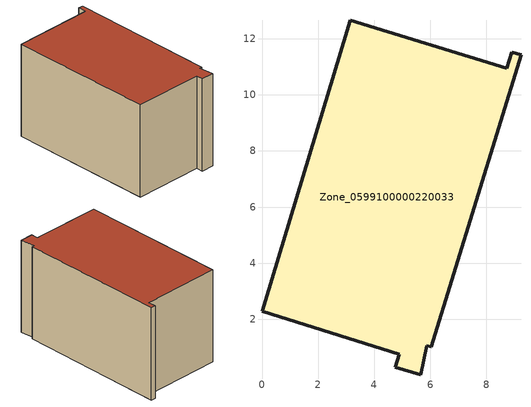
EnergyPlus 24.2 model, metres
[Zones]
Zone_0599100000220033
 floor ground (C_G): 5.87,1.06 5.66,0.02 4.75,0.29 4.89,0.76 0,2.28 3.14,12.66 8.72,10.95 8.9,11.52 9.23,11.42 6.04,1.02 z0
 wall outside (C_F): 8.72,10.95 3.14,12.66 0,2.28 4.89,0.76 4.75,0.29 5.66,0.02 5.87,1.06 6.04,1.02 9.23,11.42 8.9,11.52 8.72,10.95 z0:6.93
 roof outside (C_R): 5.66,0.02 5.87,1.06 6.04,1.02 9.23,11.42 8.9,11.52 8.72,10.95 3.14,12.66 0,2.28 4.89,0.76 4.75,0.29 z6.93
[BUILDING]
Pand.0599100000220033: North Axis=0; Terrain=City; Loads Convergence Tolerance Value=0.04; Temperature Convergence Tolerance Value=0.4; Solar Distribution=FullExterior; Maximum Number of Warmup Days=25; Minimum Number of Warmup Days=1
[Site:Location]
Rotterdam.The.Hague.AP_ZH_NLD Design_Conditions: Latitude=51.96; Longitude=4.45; Time Zone=1; Elevation=-4.5
[SITE:GROUNDTEMPERATURE:BUILDINGSURFACE]
18, 18, 18, 18, 18, 18, 18, 18, 18, 18, 18, 18
[MATERIAL] Thermal Absorptance=0.9; Solar Absorptance=0.7; Visible Absorptance=0.7
Name | Roughness | Thickness | Conductivity | Density | Specific Heat
G.TC.1975-1991 | MediumSmooth | 0.15 | 0.288461 | 540 | 1210
F.TC.1975-1991 | Rough | 0.3 | 0.230769 | 1920 | 840
R.TC.1975-1991 | MediumRough | 0.2 | 0.153846 | 1500 | 1000
[CONSTRUCTION]
C_G: G.TC.1975-1991
C_F: F.TC.1975-1991
C_R: R.TC.1975-1991
[ZONE]
Zone_0599100000220033: Type=1; Multiplier=1; Ceiling Height=Autocalculate; Volume=Autocalculate; Floor Area=autocalculate; Part of Total Floor Area=Yes
[ZONEINFILTRATION:DESIGNFLOWRATE]
Infil_Zone_0599100000220033: Zone or ZoneList or Space or SpaceList=Zone_0599100000220033; Schedule=AlwaysOn; Design Flow Rate Calculation Method=Flow/Area; Flow Rate per Floor Area=0.003; Constant Term Coefficient=1; Temperature Term Coefficient=0; Velocity Term Coefficient=0; Velocity Squared Term Coefficient=0
[HVACTEMPLATE:ZONE:IDEALLOADSAIRSYSTEM]
Zone_0599100000220033: Maximum Heating Supply Air Temperature=50; Minimum Cooling Supply Air Temperature=13; Maximum Heating Supply Air Humidity Ratio=0.0156; Minimum Cooling Supply Air Humidity Ratio=0.0077; Heating Limit=NoLimit; Cooling Limit=NoLimit; Dehumidification Control Type=ConstantSensibleHeatRatio; Cooling Sensible Heat Ratio=0.7; Dehumidification Setpoint=60; Humidification Control Type=None; Humidification Setpoint=30; Outdoor Air Method=None; Outdoor Air Flow Rate per Person=0.00944; Outdoor Air Flow Rate per Zone Floor Area=0; Outdoor Air Flow Rate per Zone=0; Demand Controlled Ventilation Type=None; Outdoor Air Economizer Type=NoEconomizer; Heat Recovery Type=None; Sensible Heat Recovery Effectiveness=0.7; Latent Heat Recovery Effectiveness=0.65
[ZONECONTROL:THERMOSTAT]
ThermostatControl_Zone_0599100000220033: Zone or ZoneList=Zone_0599100000220033; Control Type Schedule=DualSetpointControlType; Control 1=Thermostat_Zone_0599100000220033; Temperature Difference Between Cutout And Setpoint=0
[THERMOSTATSETPOINT:DUALSETPOINT]
Thermostat_Zone_0599100000220033: Heating Setpoint Temperature Schedule=HeatingSetpoint_Zone_0599100000220033; Cooling Setpoint Temperature Schedule=CoolingSetpoint_Zone_0599100000220033
[SCHEDULE:COMPACT]
HeatingSetpoint_Zone_0599100000220033: Through: 12/31, For: AllDays, Until: 24:00, 21
CoolingSetpoint_Zone_0599100000220033: Through: 12/31, For: AllDays, Until: 24:00, 24
DualSetpointControlType: Through: 12/31, For: AllDays, Until: 24:00, 4
AlwaysOn: Through: 12/31, For: AllDays, Until: 24:00, 1
